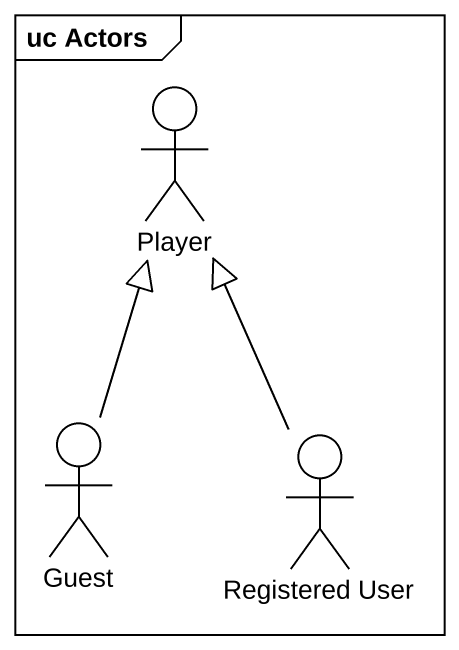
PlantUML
@startuml
mainframe uc Actors
actor Player
actor Guest
actor "Registered User" as Registered_User
Guest -up-|> Player
Registered_User -up-|> Player
@enduml
